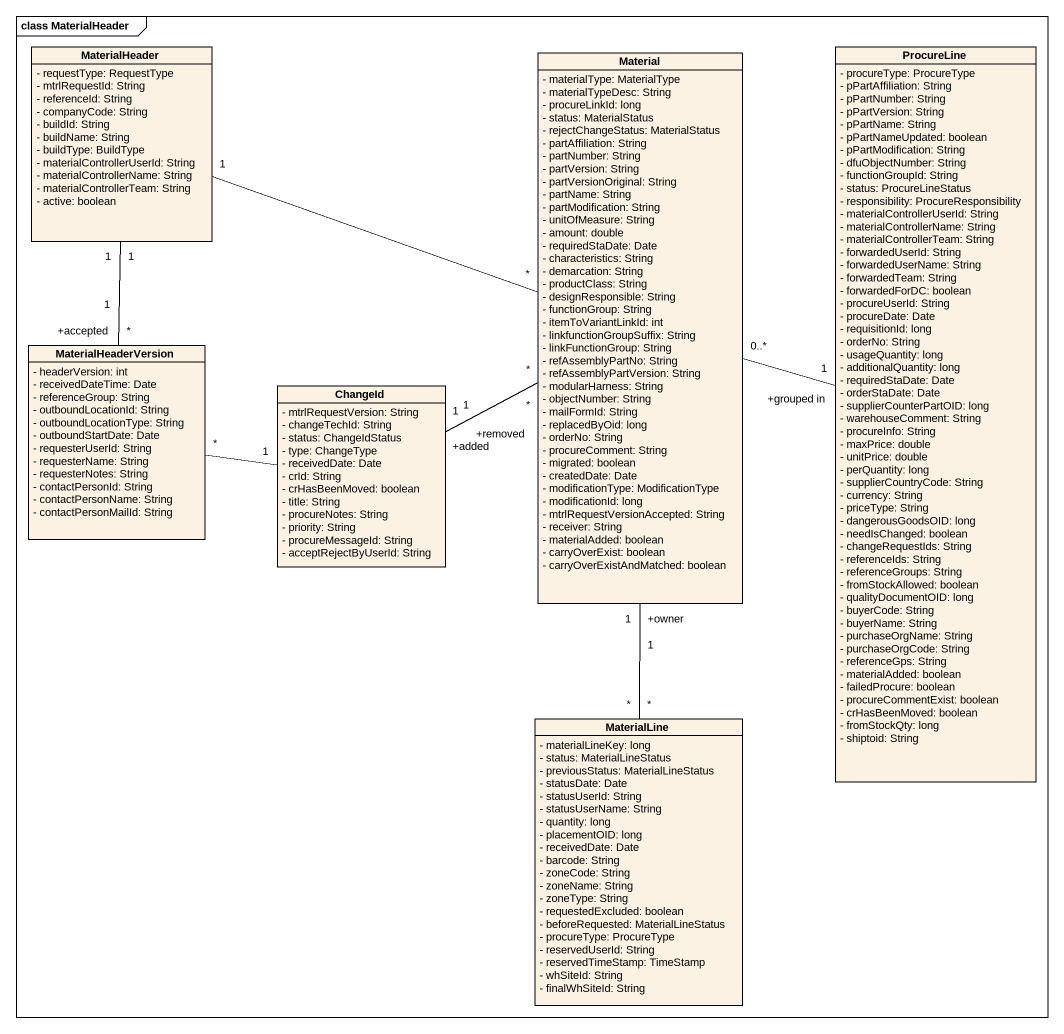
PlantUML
@startuml
mainframe class MaterialHeader
hide circle
hide empty members
skinparam classAttributeIconSize 0
class MaterialHeader {
  - requestType: RequestType
  - mtrlRequestId: String
  - referenceId: String
  - companyCode: String
  - buildId: String
  - buildName: String
  - buildType: BuildType
  - materialControllerUserId: String
  - materialControllerName: String
  - materialControllerTeam: String
  - active: boolean
}
class Material {
  - materialType: MaterialType
  - materialTypeDesc: String
  - procureLinkId: long
  - status: MaterialStatus
  - rejectChangeStatus: MaterialStatus
  - partAffiliation: String
  - partNumber: String
  - partVersion: String
  - partVersionOriginal: String
  - partName: String
  - partModification: String
  - unitOfMeasure: String
  - amount: double
  - requiredStaDate: Date
  - characteristics: String
  - demarcation: String
  - productClass: String
  - designResponsible: String
  - functionGroup: String
  - itemToVariantLinkId: int
  - linkfunctionGroupSuffix: String
  - linkFunctionGroup: String
  - refAssemblyPartNo: String
  - refAssemblyPartVersion: String
  - modularHarness: String
  - objectNumber: String
  - mailFormId: String
  - replacedByOid: long
  - orderNo: String
  - procureComment: String
  - migrated: boolean
  - createdDate: Date
  - modificationType: ModificationType
  - modificationId: long
  - mtrlRequestVersionAccepted: String
  - receiver: String
  - materialAdded: boolean
  - carryOverExist: boolean
  - carryOverExistAndMatched: boolean
}
class ProcureLine {
  - procureType: ProcureType
  - pPartAffiliation: String
  - pPartNumber: String
  - pPartVersion: String
  - pPartName: String
  - pPartNameUpdated: boolean
  - pPartModification: String
  - dfuObjectNumber: String
  - functionGroupId: String
  - status: ProcureLineStatus
  - responsibility: ProcureResponsibility
  - materialControllerUserId: String
  - materialControllerName: String
  - materialControllerTeam: String
  - forwardedUserId: String
  - forwardedUserName: String
  - forwardedTeam: String
  - forwardedForDC: boolean
  - procureUserId: String
  - procureDate: Date
  - requisitionId: long
  - orderNo: String
  - usageQuantity: long
  - additionalQuantity: long
  - requiredStaDate: Date
  - orderStaDate: Date
  - supplierCounterPartOID: long
  - warehouseComment: String
  - procureInfo: String
  - maxPrice: double
  - unitPrice: double
  - perQuantity: long
  - supplierCountryCode: String
  - currency: String
  - priceType: String
  - dangerousGoodsOID: long
  - needIsChanged: boolean
  - changeRequestIds: String
  - referenceIds: String
  - referenceGroups: String
  - fromStockAllowed: boolean
  - qualityDocumentOID: long
  - buyerCode: String
  - buyerName: String
  - purchaseOrgName: String
  - purchaseOrgCode: String
  - referenceGps: String
  - materialAdded: boolean
  - failedProcure: boolean
  - procureCommentExist: boolean
  - crHasBeenMoved: boolean
  - fromStockQty: long
  - shiptoid: String
}
class MaterialHeaderVersion {
  - headerVersion: int
  - receivedDateTime: Date
  - referenceGroup: String
  - outboundLocationId: String
  - outboundLocationType: String
  - outboundStartDate: Date
  - requesterUserId: String
  - requesterName: String
  - requesterNotes: String
  - contactPersonId: String
  - contactPersonName: String
  - contactPersonMailId: String
}
class ChangeId {
  - mtrlRequestVersion: String
  - changeTechId: String
  - status: ChangeIdStatus
  - type: ChangeType
  - receivedDate: Date
  - crId: String
  - crHasBeenMoved: boolean
  - title: String
  - procureNotes: String
  - priority: String
  - procureMessageId: String
  - acceptRejectByUserId: String
}
class MaterialLine {
  - materialLineKey: long
  - status: MaterialLineStatus
  - previousStatus: MaterialLineStatus
  - statusDate: Date
  - statusUserId: String
  - statusUserName: String
  - quantity: long
  - placementOID: long
  - receivedDate: Date
  - barcode: String
  - zoneCode: String
  - zoneName: String
  - zoneType: String
  - requestedExcluded: boolean
  - beforeRequested: MaterialLineStatus
  - procureType: ProcureType
  - reservedUserId: String
  - reservedTimeStamp: TimeStamp
  - whSiteId: String
  - finalWhSiteId: String
}
MaterialHeader "1" -right- "*" Material
MaterialHeader "1" -- "*" MaterialHeaderVersion
MaterialHeader "1" -- "+accepted\n1" MaterialHeaderVersion
Material "0..*" -right- "+grouped in\n1" ProcureLine
Material "*" -left- "+removed\n1" ChangeId
Material "+owner\n1" -- "*" MaterialLine
Material "1" -- "*" MaterialLine
MaterialHeaderVersion "*" -right- "1" ChangeId
ChangeId "+added\n1" -right- "*" Material
@enduml
